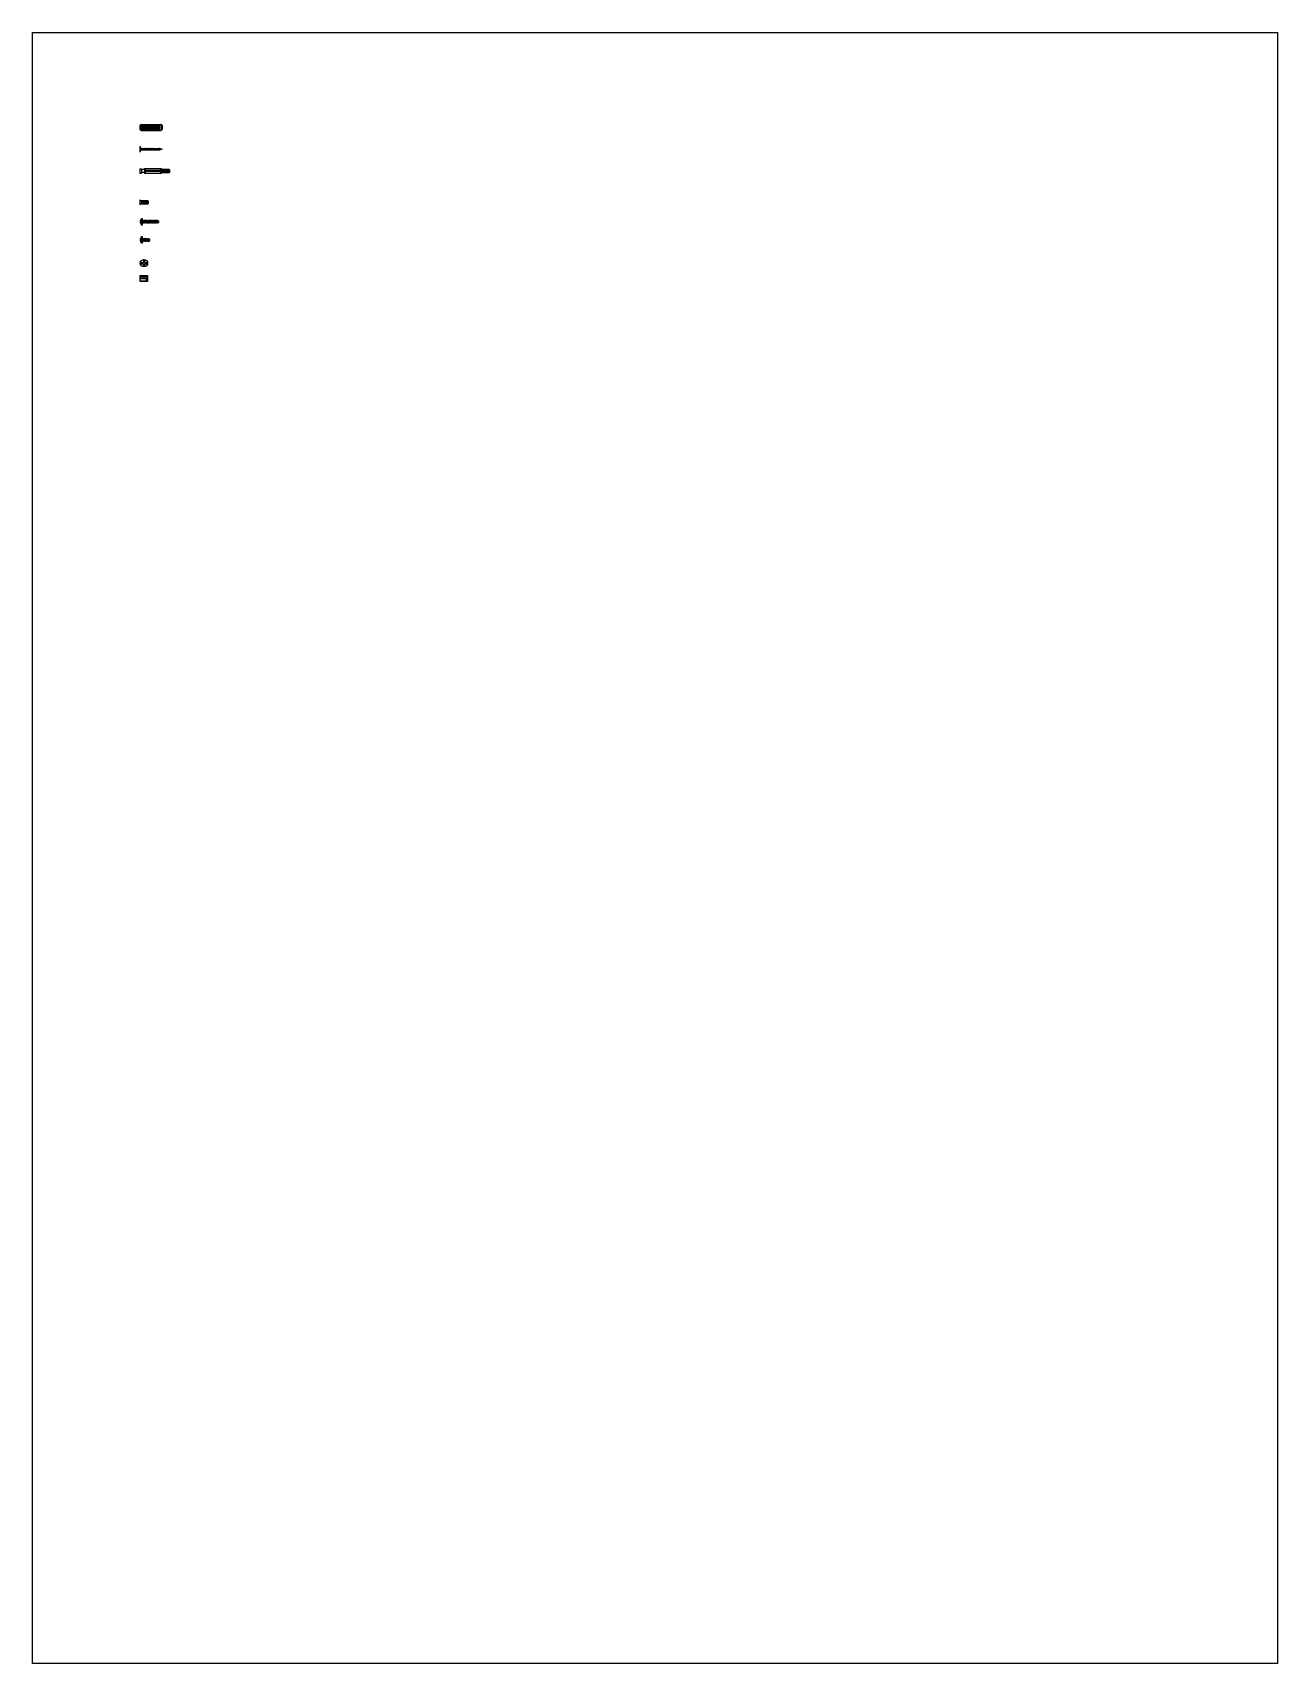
# Model space of a CAD drawing. Header units: millimetres. Extents: x 101 to 1709, y 35 to 1753.
# Drawn here: x 1540.2 to 1708.8, y 1164.1 to 1384.9 of the extents above; entities that cross this region are included whole.
import ezdxf

# ---------------------------------------------------------------- set-up
doc = ezdxf.new("R2010")
doc.units = ezdxf.units.MM
doc.header["$MEASUREMENT"] = 0
doc.layers.add('lc', color=1, linetype='Continuous')
doc.layers.add('Viti', color=3, linetype='Continuous')

# ---------------------------------------------------------------- blocks, each defined once
blk = doc.blocks.new('*U10')
blk.add_lwpolyline([(0, 0), (0, 0.1), (0.05, 0), (0.12, -0.4), (0.12, -0.5), (0.07, -0.4), (0, 0)])
blk = doc.blocks.new('*U11')
at = {"color": 0, "linetype": 'ByBlock', "lineweight": -2, "transparency": 16777216}
for p in [(42.38, 270.66), (42.6, 270.66), (42.81, 270.66), (43.03, 270.66), (43.24, 270.66)]:
    blk.add_blockref('*U10', p, dxfattribs=at)
blk = doc.blocks.new('118331')
for p, q in [((40.13, 264.93), (40.13, 264.33)), ((40.13, 264.93), (40.33, 264.93)), ((40.13, 264.33), (40.33, 264.33)), ((40.33, 264.93), (40.33, 264.33)), ((40.73, 264.83), (40.33, 264.83)), ((40.73, 264.43), (40.33, 264.43)), ((40.73, 264.98), (40.73, 264.28)), ((40.73, 264.98), (42.98, 264.98)), ((40.73, 264.8), (40.73, 264.45)), ((42.98, 264.28), (40.73, 264.28)), ((40.83, 264.98), (40.83, 264.68)), ((40.83, 264.93), (42.93, 264.93)), ((40.83, 264.68), (42.93, 264.68)), ((40.83, 264.58), (40.83, 264.28)), ((40.83, 264.58), (42.93, 264.58)), ((40.83, 264.33), (42.93, 264.33)), ((42.93, 264.98), (42.93, 264.68)), ((42.93, 264.58), (42.93, 264.28)), ((42.98, 264.98), (42.98, 264.28)), ((42.98, 264.83), (43.07, 264.83)), ((43.14, 264.43), (42.98, 264.43)), ((43.12, 264.83), (43.28, 264.83)), ((43.35, 264.43), (43.19, 264.43)), ((43.33, 264.83), (43.5, 264.83)), ((43.57, 264.43), (43.4, 264.43)), ((43.55, 264.83), (43.72, 264.83)), ((43.79, 264.43), (43.62, 264.43)), ((43.77, 264.83), (43.93, 264.83)), ((44, 264.43), (43.84, 264.43)), ((43.98, 264.83), (44.08, 264.83)), ((44.08, 264.43), (44.05, 264.43)), ((44.13, 264.78), (44.13, 264.48))]:
    blk.add_line(p, q)
for centre, start, end in [((44.08, 264.78), 360, 90), ((44.08, 264.48), 270, 0)]:
    blk.add_arc(centre, 0.05, start, end)
blk.add_blockref('*U11', (0.69, -5.83))
blk = doc.blocks.new('101350')
for p, q in [((40.13, 267.87), (40.13, 267.33)), ((40.15, 267.91), (40.27, 267.99)), ((40.15, 267.28), (40.27, 267.21)), ((40.28, 267.2), (40.28, 268)), ((40.29, 268), (42.96, 268)), ((40.38, 267.87), (42.88, 267.87)), ((40.38, 267.75), (42.88, 267.75)), ((40.38, 267.6), (42.88, 267.6)), ((40.38, 267.45), (42.88, 267.45)), ((40.38, 267.32), (42.88, 267.32)), ((42.98, 268), (42.98, 267.2)), ((43.11, 267.91), (42.99, 267.99)), ((43.11, 267.28), (42.99, 267.21)), ((43.13, 267.87), (43.13, 267.33)), ((40.29, 267.2), (42.96, 267.2))]:
    blk.add_line(p, q)
for centre, start, end in [((40.18, 267.87), 123.6901, 180), ((40.18, 267.33), 180, 236.3099), ((40.29, 267.95), 90, 123.6901), ((42.96, 267.95), 56.3099, 90), ((43.08, 267.87), 0, 56.3099), ((43.08, 267.33), 303.6901, 0), ((40.29, 267.25), 236.3099, 270), ((42.96, 267.25), 270, 303.6901)]:
    blk.add_arc(centre, 0.05, start, end)
blk = doc.blocks.new('*U12')
blk.add_lwpolyline([(0, 0), (0, 0.1), (0.05, 0), (0.12, -0.4), (0.12, -0.5), (0.07, -0.4), (0, 0)])
blk = doc.blocks.new('*U13')
at = {"color": 0, "linetype": 'ByBlock', "lineweight": -2, "transparency": 16777216}
for p in [(42.38, 270.66), (42.61, 270.66), (42.84, 270.66), (43.06, 270.66)]:
    blk.add_blockref('*U12', p, dxfattribs=at)
blk = doc.blocks.new('110853')
for p, q in [((40.13, 252.04), (40.13, 251.34)), ((40.13, 252.04), (40.25, 251.93)), ((40.57, 251.89), (40.39, 251.89)), ((40.79, 251.89), (40.62, 251.89)), ((41.02, 251.89), (40.84, 251.89)), ((41.18, 251.89), (41.07, 251.89)), ((41.23, 251.84), (41.23, 251.54)), ((40.25, 251.44), (40.13, 251.34)), ((40.41, 251.49), (40.38, 251.49)), ((40.64, 251.49), (40.46, 251.49)), ((40.87, 251.49), (40.69, 251.49)), ((41.09, 251.49), (40.92, 251.49)), ((41.18, 251.49), (41.14, 251.49))]:
    blk.add_line(p, q)
for centre, radius, start, end in [((40.38, 252.09), 0.2, 230.2432, 257.6604), ((41.18, 251.84), 0.05, 360, 90), ((40.38, 251.29), 0.2, 90, 129.7568), ((41.18, 251.54), 0.05, 270, 0)]:
    blk.add_arc(centre, radius, start, end)
blk.add_blockref('*U13', (-2.04, -18.77))
blk = doc.blocks.new('100412')
for p, q in [((40.46, 243.47), (40.43, 243.5)), ((40.43, 243.16), (40.47, 243.12)), ((40.48, 243.52), (40.46, 243.47)), ((40.49, 243.17), (40.46, 243.47)), ((40.47, 243.12), (40.49, 243.17)), ((40.53, 243.47), (40.48, 243.52)), ((40.49, 243.17), (40.54, 243.12)), ((40.55, 243.52), (40.53, 243.47)), ((40.56, 243.17), (40.53, 243.47)), ((40.54, 243.12), (40.56, 243.17)), ((40.6, 243.47), (40.55, 243.52)), ((40.56, 243.17), (40.61, 243.12)), ((40.62, 243.52), (40.6, 243.47)), ((40.63, 243.17), (40.6, 243.47)), ((40.61, 243.12), (40.63, 243.17)), ((40.67, 243.47), (40.62, 243.52)), ((40.63, 243.17), (40.68, 243.12)), ((40.69, 243.52), (40.67, 243.47)), ((40.7, 243.17), (40.67, 243.47)), ((40.68, 243.12), (40.7, 243.17)), ((40.74, 243.47), (40.69, 243.52)), ((40.7, 243.17), (40.75, 243.12)), ((40.76, 243.52), (40.74, 243.47)), ((40.77, 243.17), (40.74, 243.47)), ((40.75, 243.12), (40.77, 243.17)), ((40.81, 243.47), (40.76, 243.52)), ((40.77, 243.17), (40.82, 243.12)), ((40.83, 243.52), (40.81, 243.47)), ((40.84, 243.17), (40.81, 243.47)), ((40.82, 243.12), (40.84, 243.17)), ((40.88, 243.47), (40.83, 243.52)), ((40.84, 243.17), (40.89, 243.12)), ((40.9, 243.52), (40.88, 243.47)), ((40.91, 243.17), (40.88, 243.47)), ((40.89, 243.12), (40.91, 243.17)), ((40.95, 243.47), (40.9, 243.52)), ((40.91, 243.17), (40.96, 243.12)), ((40.97, 243.52), (40.95, 243.47)), ((40.98, 243.17), (40.95, 243.47)), ((40.96, 243.12), (40.98, 243.17)), ((41.02, 243.47), (40.97, 243.52)), ((40.98, 243.17), (41.03, 243.12)), ((41.04, 243.52), (41.02, 243.47)), ((41.05, 243.17), (41.02, 243.47)), ((41.03, 243.12), (41.05, 243.17)), ((41.09, 243.47), (41.04, 243.52)), ((41.05, 243.17), (41.1, 243.12)), ((41.11, 243.52), (41.09, 243.47)), ((41.12, 243.17), (41.09, 243.47)), ((41.1, 243.12), (41.12, 243.17)), ((41.16, 243.47), (41.11, 243.52)), ((41.12, 243.17), (41.17, 243.12)), ((41.18, 243.52), (41.16, 243.47)), ((41.19, 243.17), (41.16, 243.47)), ((41.17, 243.12), (41.19, 243.17)), ((41.23, 243.47), (41.18, 243.52)), ((41.19, 243.17), (41.24, 243.12)), ((41.25, 243.52), (41.23, 243.47)), ((41.26, 243.17), (41.23, 243.47)), ((41.24, 243.12), (41.26, 243.17)), ((41.3, 243.47), (41.25, 243.52)), ((41.26, 243.17), (41.31, 243.12)), ((41.32, 243.52), (41.3, 243.47)), ((41.33, 243.17), (41.3, 243.47)), ((41.31, 243.12), (41.33, 243.17)), ((41.37, 243.47), (41.32, 243.52)), ((41.33, 243.17), (41.38, 243.12)), ((41.39, 243.52), (41.37, 243.47)), ((41.4, 243.17), (41.37, 243.47)), ((41.38, 243.12), (41.4, 243.17)), ((41.44, 243.47), (41.39, 243.52)), ((41.4, 243.17), (41.45, 243.12)), ((41.46, 243.52), (41.44, 243.47)), ((41.47, 243.17), (41.44, 243.47)), ((41.45, 243.12), (41.47, 243.17)), ((41.51, 243.47), (41.46, 243.52)), ((41.47, 243.17), (41.52, 243.12)), ((41.53, 243.52), (41.51, 243.47)), ((41.54, 243.17), (41.51, 243.47)), ((41.52, 243.12), (41.54, 243.17)), ((41.58, 243.47), (41.53, 243.52)), ((41.54, 243.17), (41.59, 243.12)), ((41.6, 243.52), (41.58, 243.47)), ((41.61, 243.17), (41.58, 243.47)), ((41.59, 243.12), (41.61, 243.17)), ((41.65, 243.47), (41.6, 243.52)), ((41.61, 243.17), (41.66, 243.12)), ((41.67, 243.52), (41.65, 243.47)), ((41.68, 243.17), (41.65, 243.47)), ((41.66, 243.12), (41.68, 243.17)), ((41.72, 243.47), (41.67, 243.52)), ((41.68, 243.17), (41.73, 243.12)), ((41.74, 243.52), (41.72, 243.47)), ((41.75, 243.17), (41.72, 243.47)), ((41.73, 243.12), (41.75, 243.17)), ((41.79, 243.47), (41.74, 243.52)), ((41.75, 243.17), (41.8, 243.12)), ((41.81, 243.52), (41.79, 243.47)), ((41.82, 243.17), (41.79, 243.47)), ((41.8, 243.12), (41.82, 243.17)), ((41.86, 243.47), (41.81, 243.52)), ((41.82, 243.17), (41.87, 243.12)), ((41.88, 243.52), (41.86, 243.47)), ((41.89, 243.17), (41.86, 243.47)), ((41.87, 243.12), (41.89, 243.17)), ((41.93, 243.47), (41.88, 243.52)), ((41.89, 243.17), (41.94, 243.12)), ((41.95, 243.52), (41.93, 243.47)), ((41.96, 243.17), (41.93, 243.47)), ((41.94, 243.12), (41.96, 243.17)), ((42, 243.47), (41.95, 243.52)), ((41.96, 243.17), (42.01, 243.12)), ((42.02, 243.52), (42, 243.47)), ((42.03, 243.17), (42, 243.47)), ((42.01, 243.12), (42.03, 243.17)), ((42.07, 243.47), (42.02, 243.52)), ((42.03, 243.17), (42.08, 243.12)), ((42.09, 243.52), (42.07, 243.47)), ((42.1, 243.17), (42.07, 243.47)), ((42.08, 243.12), (42.1, 243.17)), ((42.14, 243.47), (42.09, 243.52)), ((42.1, 243.17), (42.15, 243.12)), ((42.16, 243.52), (42.14, 243.47)), ((42.17, 243.17), (42.14, 243.47)), ((42.15, 243.12), (42.17, 243.17)), ((42.21, 243.47), (42.16, 243.52)), ((42.17, 243.17), (42.22, 243.12)), ((42.23, 243.52), (42.21, 243.47)), ((42.24, 243.17), (42.21, 243.47)), ((42.22, 243.12), (42.24, 243.17)), ((42.28, 243.47), (42.23, 243.52)), ((42.24, 243.17), (42.29, 243.12)), ((42.3, 243.52), (42.28, 243.47)), ((42.31, 243.17), (42.28, 243.47)), ((42.29, 243.12), (42.31, 243.17)), ((42.35, 243.47), (42.3, 243.52)), ((42.31, 243.17), (42.36, 243.12)), ((42.37, 243.52), (42.35, 243.47)), ((42.38, 243.17), (42.35, 243.47)), ((42.36, 243.12), (42.38, 243.17)), ((42.42, 243.47), (42.37, 243.52)), ((42.38, 243.17), (42.43, 243.12)), ((42.44, 243.52), (42.42, 243.47)), ((42.45, 243.17), (42.42, 243.47)), ((42.43, 243.12), (42.45, 243.17)), ((42.49, 243.47), (42.44, 243.52)), ((42.45, 243.17), (42.5, 243.12)), ((42.51, 243.52), (42.49, 243.47)), ((42.52, 243.17), (42.49, 243.47)), ((42.5, 243.12), (42.52, 243.17)), ((42.56, 243.47), (42.51, 243.52)), ((42.52, 243.17), (42.57, 243.12)), ((42.59, 243.17), (42.56, 243.47)), ((42.56, 243.47), (42.59, 243.47)), ((42.57, 243.12), (42.59, 243.17)), ((42.59, 243.17), (42.59, 243.17)), ((42.62, 243.44), (42.62, 243.19))]:
    blk.add_line(p, q)
blk.add_lwpolyline([(40.33, 242.89), (40.33, 243.75, -0.414214), (40.35, 243.77), (40.41, 243.77, -0.414214), (40.43, 243.75), (40.43, 242.89, -0.414214), (40.41, 242.87), (40.35, 242.87, -0.414214)], format="xyb", close=True)
for centre, radius, start, end in [((40.54, 243.32), 0.406, 120.5102, 239.4898), ((42.59, 243.44), 0.025, 0, 90), ((42.59, 243.19), 0.025, 270, 0)]:
    blk.add_arc(centre, radius, start, end)
blk = doc.blocks.new('105021')
for p, q in [((40.46, 249.33), (40.43, 249.36)), ((40.43, 249.02), (40.47, 248.98)), ((40.48, 249.38), (40.46, 249.33)), ((40.49, 249.03), (40.46, 249.33)), ((40.47, 248.98), (40.49, 249.03)), ((40.53, 249.33), (40.48, 249.38)), ((40.49, 249.03), (40.54, 248.98)), ((40.55, 249.38), (40.53, 249.33)), ((40.56, 249.03), (40.53, 249.33)), ((40.54, 248.98), (40.56, 249.03)), ((40.6, 249.33), (40.55, 249.38)), ((40.56, 249.03), (40.61, 248.98)), ((40.62, 249.38), (40.6, 249.33)), ((40.63, 249.03), (40.6, 249.33)), ((40.61, 248.98), (40.63, 249.03)), ((40.67, 249.33), (40.62, 249.38)), ((40.63, 249.03), (40.68, 248.98)), ((40.69, 249.38), (40.67, 249.33)), ((40.7, 249.03), (40.67, 249.33)), ((40.68, 248.98), (40.7, 249.03)), ((40.74, 249.33), (40.69, 249.38)), ((40.7, 249.03), (40.75, 248.98)), ((40.76, 249.38), (40.74, 249.33)), ((40.77, 249.03), (40.74, 249.33)), ((40.75, 248.98), (40.77, 249.03)), ((40.81, 249.33), (40.76, 249.38)), ((40.77, 249.03), (40.82, 248.98)), ((40.83, 249.38), (40.81, 249.33)), ((40.84, 249.03), (40.81, 249.33)), ((40.82, 248.98), (40.84, 249.03)), ((40.88, 249.33), (40.83, 249.38)), ((40.84, 249.03), (40.89, 248.98)), ((40.9, 249.38), (40.88, 249.33)), ((40.91, 249.03), (40.88, 249.33)), ((40.89, 248.98), (40.91, 249.03)), ((40.95, 249.33), (40.9, 249.38)), ((40.91, 249.03), (40.96, 248.98)), ((40.97, 249.38), (40.95, 249.33)), ((40.98, 249.03), (40.95, 249.33)), ((40.96, 248.98), (40.98, 249.03)), ((41.02, 249.33), (40.97, 249.38)), ((40.98, 249.03), (41.03, 248.98)), ((41.04, 249.38), (41.02, 249.33)), ((41.05, 249.03), (41.02, 249.33)), ((41.03, 248.98), (41.05, 249.03)), ((41.09, 249.33), (41.04, 249.38)), ((41.05, 249.03), (41.1, 248.98)), ((41.11, 249.38), (41.09, 249.33)), ((41.12, 249.03), (41.09, 249.33)), ((41.1, 248.98), (41.12, 249.03)), ((41.16, 249.33), (41.11, 249.38)), ((41.12, 249.03), (41.17, 248.98)), ((41.18, 249.38), (41.16, 249.33)), ((41.19, 249.03), (41.16, 249.33)), ((41.17, 248.98), (41.19, 249.03)), ((41.23, 249.33), (41.18, 249.38)), ((41.19, 249.03), (41.24, 248.98)), ((41.25, 249.38), (41.23, 249.33)), ((41.26, 249.03), (41.23, 249.33)), ((41.24, 248.98), (41.26, 249.03)), ((41.3, 249.33), (41.25, 249.38)), ((41.26, 249.03), (41.31, 248.98)), ((41.32, 249.38), (41.3, 249.33)), ((41.33, 249.03), (41.3, 249.33)), ((41.31, 248.98), (41.33, 249.03)), ((41.37, 249.33), (41.32, 249.38)), ((41.33, 249.03), (41.38, 248.98)), ((41.4, 249.03), (41.37, 249.33)), ((41.37, 249.33), (41.4, 249.33)), ((41.38, 248.98), (41.4, 249.03)), ((41.4, 249.03), (41.4, 249.03)), ((41.43, 249.3), (41.43, 249.05))]:
    blk.add_line(p, q)
blk.add_lwpolyline([(40.33, 248.75), (40.33, 249.61, -0.414214), (40.35, 249.63), (40.41, 249.63, -0.414214), (40.43, 249.61), (40.43, 248.75, -0.414214), (40.41, 248.73), (40.35, 248.73, -0.414214)], format="xyb", close=True)
for centre, radius, start, end in [((40.54, 249.18), 0.406, 120.5102, 239.4898), ((41.4, 249.3), 0.025, 0, 90), ((41.4, 249.05), 0.025, 270, 0)]:
    blk.add_arc(centre, radius, start, end)
blk = doc.blocks.new('*U17')
blk.add_lwpolyline([(0.2, -0.3), (0.21, -0.25), (0.23, -0.3), (0.27, -0.5), (0.26, -0.55), (0.24, -0.5), (0.2, -0.3)])
blk = doc.blocks.new('*U18')
at = {"color": 0, "linetype": 'ByBlock', "lineweight": -2, "transparency": 16777216}
for p in [(40.13, 265.04), (40.27, 265.04), (40.4, 265.04), (40.54, 265.04), (40.68, 265.04), (40.82, 265.04), (40.96, 265.04), (41.09, 265.04), (41.23, 265.04), (41.37, 265.04), (41.51, 265.04), (41.64, 265.04), (41.78, 265.04), (41.92, 265.04), (42.06, 265.04), (42.19, 265.04), (42.33, 265.04), (42.47, 265.04)]:
    blk.add_blockref('*U17', p, dxfattribs=at)
blk = doc.blocks.new('108442')
for p, q in [((40.13, 265.04), (40.21, 264.8)), ((40.13, 265.04), (40.13, 264.24)), ((40.21, 264.48), (40.13, 264.24)), ((40.3, 264.74), (40.33, 264.74)), ((40.3, 264.54), (40.36, 264.54)), ((40.36, 264.74), (40.47, 264.74)), ((40.4, 264.54), (40.5, 264.54)), ((40.5, 264.74), (40.6, 264.74)), ((40.54, 264.54), (40.64, 264.54)), ((40.64, 264.74), (40.74, 264.74)), ((40.67, 264.54), (40.78, 264.54)), ((40.78, 264.74), (40.88, 264.74)), ((40.81, 264.54), (40.92, 264.54)), ((40.91, 264.74), (41.02, 264.74)), ((40.95, 264.54), (41.05, 264.54)), ((41.05, 264.74), (41.15, 264.74)), ((41.09, 264.54), (41.19, 264.54)), ((41.19, 264.74), (41.29, 264.74)), ((41.23, 264.54), (41.33, 264.54)), ((41.33, 264.74), (41.43, 264.74)), ((41.36, 264.54), (41.47, 264.54)), ((41.46, 264.74), (41.57, 264.74)), ((41.5, 264.54), (41.6, 264.54)), ((41.6, 264.74), (41.71, 264.74)), ((41.64, 264.54), (41.74, 264.54)), ((41.74, 264.74), (41.84, 264.74)), ((41.78, 264.54), (41.88, 264.54)), ((41.88, 264.74), (41.98, 264.74)), ((41.91, 264.54), (42.02, 264.54)), ((42.02, 264.74), (42.12, 264.74)), ((42.05, 264.54), (42.15, 264.54)), ((42.15, 264.74), (42.26, 264.74)), ((42.19, 264.54), (42.29, 264.54)), ((42.29, 264.74), (42.39, 264.74)), ((42.33, 264.54), (42.43, 264.54)), ((42.43, 264.74), (42.53, 264.74)), ((42.46, 264.54), (42.57, 264.54)), ((42.57, 264.74), (42.62, 264.74)), ((42.6, 264.54), (42.66, 264.54)), ((42.62, 264.74), (42.67, 264.74)), ((42.66, 264.54), (42.69, 264.54)), ((42.81, 264.72), (42.77, 264.73)), ((42.84, 264.57), (42.77, 264.55)), ((42.82, 264.75), (42.81, 264.72)), ((42.81, 264.72), (42.84, 264.57)), ((42.85, 264.71), (42.82, 264.75)), ((42.84, 264.57), (42.86, 264.52)), ((43.13, 264.64), (42.85, 264.71)), ((42.87, 264.58), (42.85, 264.71)), ((42.86, 264.52), (42.87, 264.58)), ((43.13, 264.64), (42.87, 264.58))]:
    blk.add_line(p, q)
for centre, radius, start, end in [((40.3, 264.84), 0.1, 203.012, 270), ((40.3, 264.44), 0.1, 90, 156.988), ((42.69, 264.84), 0.3, 270, 273.397), ((42.68, 264.39), 0.348, 75.2281, 85.5061), ((42.68, 264.89), 0.348, 274.4939, 284.7719)]:
    blk.add_arc(centre, radius, start, end)
blk.add_blockref('*U18', (0, 0))

msp = doc.modelspace()

# ---------------------------------------------------------------- linework, layer by layer
at = {"layer": 'lc'}
msp.add_lwpolyline([(1540.23, 1384.93), (1708.8, 1384.93), (1708.8, 1164.09), (1540.23, 1164.09), (1540.23, 1384.93)], dxfattribs=at)
at = {"layer": 'Viti'}
for p, q in [((1554.81, 1353.78), (1555.23, 1353.78)), ((1555.23, 1354.2), (1555.23, 1353.78)), ((1555.38, 1354.2), (1555.38, 1353.78)), ((1555.38, 1353.78), (1555.8, 1353.78)), ((1554.81, 1353.63), (1555.23, 1353.63)), ((1555.81, 1351.67), (1554.81, 1351.67)), ((1555.23, 1353.63), (1555.23, 1353.21)), ((1555.26, 1351.95), (1555.26, 1351.67)), ((1555.35, 1351.67), (1555.35, 1351.95)), ((1555.38, 1353.63), (1555.8, 1353.63)), ((1555.38, 1353.63), (1555.38, 1353.21)), ((1554.81, 1351.34), (1555.58, 1351.34))]:
    msp.add_line(p, q, dxfattribs=at)
for points in [[(1554.81, 1352.05), (1555.81, 1352.05), (1555.81, 1351.25), (1554.81, 1351.25), (1554.81, 1352.05)], [(1554.81, 1352.05), (1554.81, 1351.95), (1555.81, 1351.95)], [(1554.81, 1351.67), (1554.9, 1351.67), (1554.9, 1351.95)], [(1555.58, 1351.58), (1554.81, 1351.58)], [(1555.81, 1351.67), (1555.72, 1351.67), (1555.72, 1351.95)], [(1555.66, 1351.42), (1555.66, 1351.5)]]:
    msp.add_lwpolyline(points, dxfattribs=at)
msp.add_circle((1555.31, 1353.71), 0.5, dxfattribs=at)
for points in [[(1555.66, 1351.5), (1555.66, 1351.53), (1555.62, 1351.58), (1555.58, 1351.58)], [(1555.66, 1351.42), (1555.66, 1351.38), (1555.62, 1351.34), (1555.58, 1351.34)]]:
    msp.add_open_spline(points, degree=3, dxfattribs=at)

# ---------------------------------------------------------------- block references
for name, p in [('101350', (1514.64, 1104.5)), ('108442', (1514.64, 1104.5)), ('118331', (1514.64, 1101.57)), ('110853', (1514.64, 1110.26)), ('100412', (1514.64, 1116.01)), ('105021', (1514.64, 1107.68))]:
    msp.add_blockref(name, p, dxfattribs=at)

doc.saveas('drawing.dxf')
